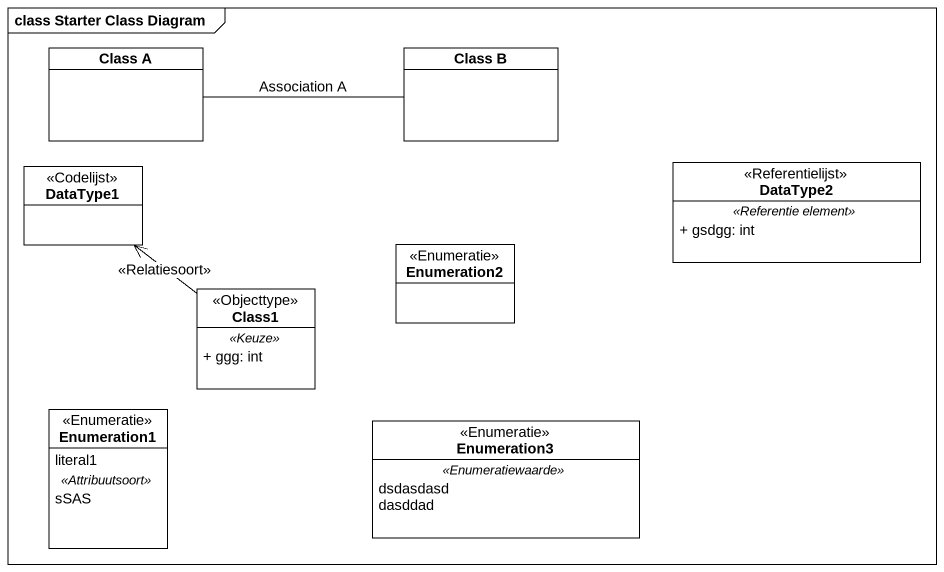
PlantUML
@startuml
mainframe class Starter Class Diagram
hide circle
hide empty members
skinparam classAttributeIconSize 0
class "Class A" as Class_A
class "Class B" as Class_B
class DataType1 <<Codelijst>>
class DataType2 <<Referentielijst>> {
  .. <<Referentie element>> ..
  + gsdgg: int
}
class Class1 <<Objecttype>> {
  .. <<Keuze>> ..
  + ggg: int
}
enum Enumeration2 <<Enumeratie>>
enum Enumeration1 <<Enumeratie>> {
  literal1
  .. <<Attribuutsoort>> ..
  sSAS
}
enum Enumeration3 <<Enumeratie>> {
  .. <<Enumeratiewaarde>> ..
  dsdasdasd
  dasddad
}
Class_A -right- Class_B : Association A
Class1 -up-> DataType1 : <<Relatiesoort>>
@enduml
